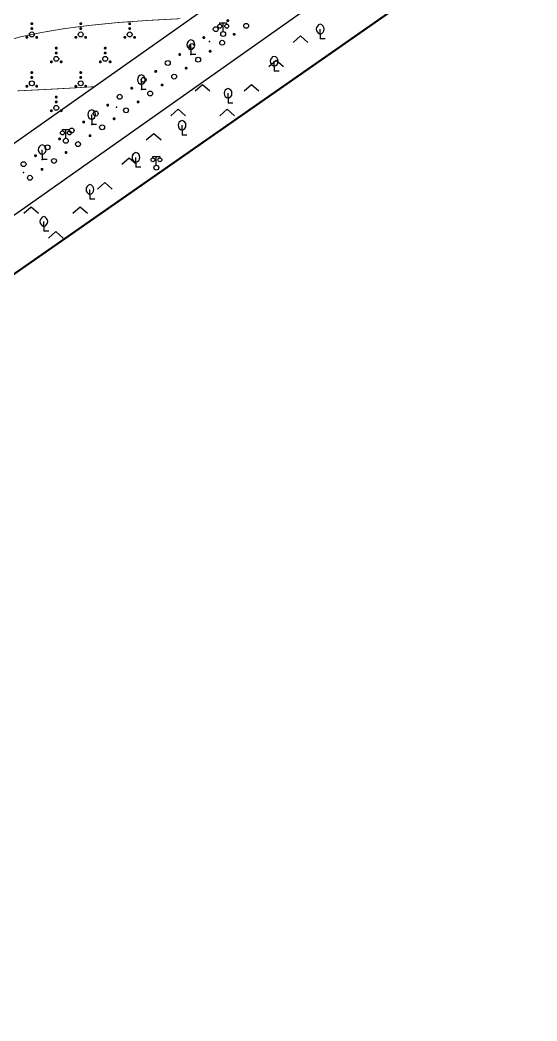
# Model space of a CAD drawing. Extents: x 940 to 2162, y 608 to 1562.
# Drawn here: x 2099.6 to 2152.4, y 857.1 to 959.4 of the extents above; entities that cross this region are included whole.
import ezdxf

# ---------------------------------------------------------------- set-up
doc = ezdxf.new("R2010")
doc.units = 0
doc.header["$LTSCALE"] = 0.5
doc.header["$PDSIZE"] = 0.2
doc.layers.get('0').update_dxf_attribs({"linetype": 'CONTINUOUS'})
for name, color, linetype in [('DGX', 2, 'CONTINUOUS'), ('DLDW', 11, 'CONTINUOUS'), ('DLSS', 4, 'CONTINUOUS'), ('ZBTZ', 3, 'CONTINUOUS')]:
    doc.layers.add(name, color=color, linetype=linetype)
doc.linetypes.add('1161', pattern='A,0,[149,AAA.SHX,S=0.15,R=0,X=0,Y=0],-1.6', length=1.6)

# ---------------------------------------------------------------- blocks, each defined once
blk = doc.blocks.new('gc170')
at = {"linetype": 'Continuous'}
blk.add_circle((0, 0), 0.5, dxfattribs=at)
blk = doc.blocks.new('gc253')
at = {"const_width": 0.3}
blk.add_lwpolyline([(-0.15, 0, 1), (0.15, 0, 1)], format="xyb", close=True, dxfattribs=at)
blk = doc.blocks.new('gc143')
for p, q in [((0, 1), (0, 2)), ((0, 1), (0, 0)), ((1, 0), (0, 0))]:
    blk.add_line(p, q)
for centre, start, end in [((0.225, 2), 102.68038, 257.31962), ((-0.225, 2), 282.68038, 77.31962)]:
    blk.add_arc(centre, 1.025, start, end)
blk = doc.blocks.new('gc097')
for p, q in [((-0.7, 2), (-0.7, 2.3)), ((-0.7, 2.3), (0.7, 2.3)), ((0, 0.5), (0, 2.3)), ((0.7, 2.3), (0.7, 2))]:
    blk.add_line(p, q)
for centre, radius in [((-0.7, 1.6), 0.4), ((0, 0), 0.5), ((0.73, 1.6), 0.4)]:
    blk.add_circle(centre, radius)
blk = doc.blocks.new('gc211')
for p, q in [((0, 0), (-1.5, -1.32)), ((1.5, -1.32), (0, 0))]:
    blk.add_line(p, q)
blk = doc.blocks.new('gc160')
at = {"const_width": 0.3}
for points in [[(-0.15, 2.2, 1), (0.15, 2.2, 1)], [(-0.15, 1.2, 1), (0.15, 1.2, 1)], [(-1.15, -0.6, 1), (-0.85, -0.6, 1)], [(0.85, -0.6, 1), (1.15, -0.6, 1)]]:
    blk.add_lwpolyline(points, format="xyb", close=True, dxfattribs=at)
blk.add_circle((0, 0), 0.5)

msp = doc.modelspace()

# ---------------------------------------------------------------- linework, layer by layer
at = {"linetype": 'Continuous'}
for p in [(2118.98, 957.22), (2117.08, 955.88), (2112.02, 952.31), (2109.48, 950.52), (2106.95, 948.74), (2101.89, 945.16), (2099.98, 943.82)]:
    msp.add_point(p, dxfattribs=at)
at = {"layer": 'DGX', "linetype": 'Continuous', "const_width": 0.075}
for points in [[(2097.81, 957.18), (2099.67, 957.69), (2101.78, 958.13), (2104.13, 958.53), (2106.72, 958.86), (2109.57, 959.15), (2112.66, 959.37), (2116, 959.55)], [(2099.38, 952.17), (2100.95, 952.25), (2102.76, 952.34), (2104.94, 952.46), (2107.22, 952.6)]]:
    msp.add_lwpolyline(points, dxfattribs=at)
at = {"layer": 'DLSS', "linetype": 'Continuous', "const_width": 0.2, "flags": 128}
msp.add_lwpolyline([(1872.96, 775.75), (2152.33, 970.64)], dxfattribs=at)
at = {"layer": 'ZBTZ', "linetype": '1161', "flags": 128}
msp.add_lwpolyline([(2121.82, 1026.51), (2151.19, 995.67), (2151.42, 993.36), (2151.53, 990.43), (2151.53, 989.01), (2151.38, 988.34), (2151, 986.93), (2150.02, 985.07), (2148.29, 982.5), (2146.19, 980.09), (2145.7, 979.78), (2096.33, 944.91), (2043.54, 908.4), (1945.97, 839.94), (1866.41, 784.94), (1844, 770.51), (1793.75, 739.61), (1787.35, 736.36), (1781.6, 733.16), (1764.84, 723.95), (1752.6, 717.55), (1721.55, 702.1), (1717.35, 700.44), (1716.8, 703.25), (1715.25, 709.14), (1713.33, 719.29), (1713.39, 719.89), (1741.42, 727.61), (1760.94, 734.89), (1799.05, 751.94), (1804.24, 754.5), (1825.48, 766.53), (1841.91, 776.8), (1864.56, 793.15), (1992.85, 882.76), (2000.01, 888.8), (2003.78, 892.56), (2012.65, 902.66), (2015.54, 906.34), (2020.91, 915), (2025.38, 925.02), (2030.02, 940.68), (2031.48, 947.7), (2032.67, 959.12), (2038.74, 959.05), (2038.79, 969.11), (2032.71, 969.19), (2030.8, 1037.78), (2029.78, 1088.82), (2027.96, 1095.29), (2025.31, 1099.93), (2022.41, 1105.06), (2019.03, 1109.61), (2017.02, 1111.92), (2001.14, 1128.32), (1942.65, 1190.71), (1941.55, 1191.89), (1941.02, 1193.1), (1940.91, 1193.98), (1940.93, 1194.88), (1941.08, 1195.88), (1941.44, 1197.02), (1942.05, 1198.13), (1942.56, 1198.77), (1943.3, 1199.49), (1944.46, 1200.39), (1945.46, 1200.71), (1947.06, 1201.06), (1949.3, 1201.03), (1953.93, 1200.94), (1955.83, 1200.74), (2121.12, 1027.25)], close=True, dxfattribs=at)
at = {"layer": 'ZBTZ', "linetype": 'Continuous', "flags": 128}
msp.add_lwpolyline([(1872.96, 775.75), (2152.33, 970.64), (2149.19, 974.89), (2149.19, 974.89), (2099.77, 939.99, -0.002407), (2052.88, 907.52, -0.000008), (2047.9, 904.11, 0.000043), (2046.94, 903.45, 0.005433), (1949.47, 835.06, -0.007658)], format="xyb", dxfattribs=at)

# ---------------------------------------------------------------- block references
at = {"layer": 'DLDW', "linetype": 'Continuous', "xscale": 0.5, "yscale": 0.5}
for p in [(2120.38, 957.98, 8.39), (2104.31, 947.07, 8.39), (2113.55, 944.32, 11.78)]:
    msp.add_blockref('gc097', p, dxfattribs=at)
at = {"layer": 'ZBTZ', "linetype": 'Continuous', "xscale": 0.5, "yscale": 0.5}
for name, p in [('gc160', (2100.83, 957.94)), ('gc160', (2105.83, 957.94)), ('gc160', (2110.83, 957.94)), ('gc143', (2130.29, 957.48, 12.28)), ('gc211', (2128.28, 957.79)), ('gc160', (2103.33, 955.44)), ('gc160', (2108.33, 955.44)), ('gc143', (2117.08, 955.88)), ('gc143', (2125.59, 954.2, 12.28)), ('gc211', (2125.78, 955.29)), ('gc160', (2100.83, 952.94)), ('gc160', (2105.83, 952.94)), ('gc143', (2112.02, 952.31)), ('gc211', (2118.28, 952.79)), ('gc211', (2123.28, 952.79)), ('gc160', (2103.33, 950.44)), ('gc143', (2120.88, 950.92, 12.28)), ('gc143', (2106.95, 948.74)), ('gc211', (2115.78, 950.29)), ('gc211', (2120.78, 950.29)), ('gc143', (2116.18, 947.65, 12.28)), ('gc211', (2113.28, 947.79)), ('gc143', (2101.89, 945.16)), ('gc143', (2111.47, 944.37, 12.28)), ('gc211', (2110.78, 945.29)), ('gc143', (2106.77, 941.09, 12.28)), ('gc211', (2108.28, 942.79)), ('gc211', (2100.78, 940.29)), ('gc211', (2105.78, 940.29)), ('gc143', (2102.06, 937.82, 12.28)), ('gc211', (2103.28, 937.79))]:
    msp.add_blockref(name, p, dxfattribs=at)
at = {"layer": 'ZBTZ', "linetype": 'Continuous', "yscale": 0.5}
for name, p, xscale, rotation in [('gc170', (2119.62, 958.48, 15.84), 0.5, 215.2062871048974), ('gc253', (2120.85, 959.35, 15.84), 0.5, 215.2191901244653), ('gc170', (2122.73, 958.82, 15.84), 0.5, 35.22976925437911), ('gc253', (2118.4, 957.62, 15.84), 0.5, 215.1933840853294), ('gc253', (2121.5, 957.95, 15.84), 0.5, 35.21686917145815), ('gc170', (2117.17, 956.75, 15.84), 0.5, 215.1804810657615), ('gc170', (2120.28, 957.09, 15.84), 0.5, 35.20396908853721), ('gc253', (2115.94, 955.89, 15.84), 0.5, 215.1675780461935), ('gc170', (2117.82, 955.36, 15.84), 0.4999999999999999, 35.17816892269532), ('gc253', (2119.05, 956.22, 15.84), 0.5, 35.19106900561626), ('gc170', (2114.72, 955.02, 15.84), 0.5, 215.1546750266256), ('gc253', (2116.6, 954.49, 15.84), 0.5, 35.16526883977438), ('gc170', (2112.26, 953.3, 15.84), 0.5, 215.1288689874898), ('gc253', (2113.49, 954.16, 15.84), 0.5, 215.1417720070578), ('gc170', (2115.37, 953.63, 15.84), 0.5, 35.15236875685348), ('gc253', (2111.04, 952.44, 15.84), 0.5, 215.1159659679219), ('gc253', (2114.14, 952.77, 15.84), 0.5, 35.13946867393254), ('gc170', (2109.81, 951.57, 15.84), 0.5, 215.1030629483539), ('gc170', (2112.92, 951.9, 15.84), 0.5, 35.1265685910116), ('gc253', (2108.58, 950.71, 15.84), 0.4999999999999999, 215.090159928786), ('gc170', (2110.46, 950.18, 15.84), 0.5, 35.10076842516972), ('gc253', (2111.69, 951.04, 15.84), 0.5, 35.11366850809065), ('gc170', (2107.36, 949.85, 15.84), 0.5, 215.0772569092181), ('gc253', (2109.24, 949.32, 15.84), 0.5, 35.08786834224876), ('gc170', (2104.9, 948.12, 15.84), 0.5, 215.0514508700822), ('gc253', (2106.13, 948.99, 15.84), 0.5, 215.0643538896502), ('gc170', (2108.01, 948.45, 15.84), 0.5, 35.07496825932787), ('gc253', (2103.67, 947.26, 15.84), 0.5, 215.0385478505143), ('gc253', (2106.78, 947.59, 15.84), 0.4999999999999999, 35.06206817640692), ('gc170', (2102.44, 946.4, 15.84), 0.5, 215.0256448309464), ('gc170', (2105.55, 946.73, 15.84), 0.5, 35.04916809348598), ('gc253', (2101.21, 945.54, 15.84), 0.5, 215.0127418113785), ('gc170', (2103.1, 945.01, 15.84), 0.5, 35.0233679276441), ('gc253', (2104.33, 945.87, 15.84), 0.5, 35.03626801056505), ('gc170', (2099.99, 944.68, 15.84), 0.5, 214.9998387918105), ('gc253', (2101.87, 944.15, 15.84), 0.5, 35.01046784472315), ('gc170', (2100.64, 943.29, 15.84), 0.5, 34.99756776180225)]:
    msp.add_blockref(name, p, dxfattribs=dict(at, xscale=xscale, rotation=rotation))

doc.saveas('drawing.dxf')
